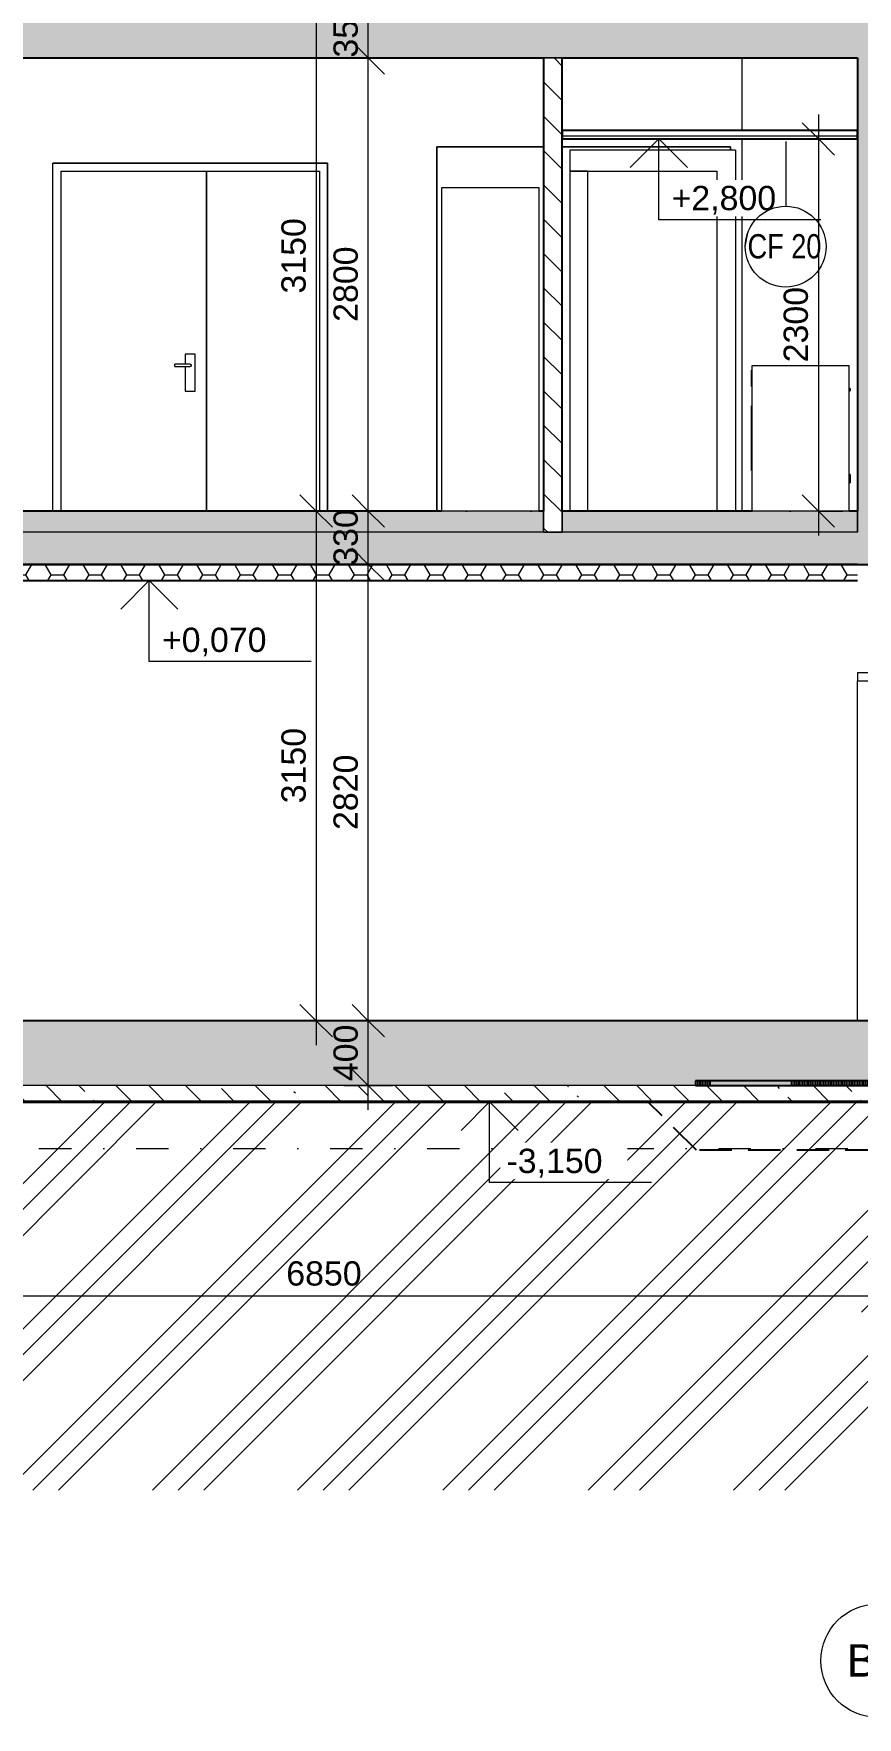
# Model space of a CAD drawing. Header units: millimetres. Extents: x -10201 to 171407, y -8645 to 72638.
# Drawn here: x 41944 to 47037, y -6954 to 3450 of the extents above; entities that cross this region are included whole.
import ezdxf

# ---------------------------------------------------------------- set-up
doc = ezdxf.new("R2010")
doc.units = ezdxf.units.MM
for name, pattern in [('HA_Dash_3mm-S1mm', [300, 200, -100]), ('HA_DashDot_6mm-S2mm', [600, 200, -200, 0, -200]), ('HA_Dot-S4mm', [400, 0, -400])]:
    doc.linetypes.add(name, pattern=pattern)
for name, color, linetype, lineweight in [('A-____-____-DIMS', 9, 'Continuous', 5), ('A-____-____-DIMS-100', 9, 'Continuous', 5), ('A-CLNG-____-IDEN', 9, 'Continuous', 9), ('A-CLNG-____-MCUT', 9, 'Continuous', 25), ('A-CLNG-____-PATT', 9, 'Continuous', 25), ('A-DETL-____-CNTR', 9, 'HA_DashDot_6mm-S2mm', 9), ('A-DETL-____-HDLN', 9, 'HA_Dash_3mm-S1mm', 25), ('A-DETL-____-WIDE', 9, 'Continuous', 40), ('A-DETL-GENF-OTLN', 9, 'Continuous', 9), ('A-DOOR-____-MCUT', 9, 'Continuous', 9), ('A-DOOR-____-OTLN', 9, 'Continuous', 9), ('A-DOOR-FRAM-MCUT', 9, 'Continuous', 9), ('A-DOOR-FRAM-OTLN', 9, 'Continuous', 9), ('A-FLOR-____-MCUT', 9, 'Continuous', 25), ('A-FLOR-____-PATT', 9, 'Continuous', 25), ('A-FLOR-LEVL-OTLN', 9, 'Continuous', 9), ('A-WALL-____-MCUT', 9, 'Continuous', 25), ('A-WALL-____-PATT', 9, 'Continuous', 25), ('E-ELEC-FIXT-OTLN', 9, 'Continuous', 9), ('G-____-____-DIMS', 9, 'Continuous', 5), ('I-FURN-____-OTLN', 9, 'Continuous', 9), ('I-WALL-____-MCUT', 9, 'Continuous', 25), ('I-WALL-____-OTLN', 9, 'Continuous', 9), ('S-GRID-____-IDEN', 9, 'Continuous', 9)]:
    doc.layers.add(name, color=color, linetype=linetype, lineweight=lineweight)
doc.styles.add('Arial', font='arial.ttf', dxfattribs={"height": 200})
doc.styles.add('Arial_1', font='arial.ttf', dxfattribs={"height": 150})
doc.styles.add('Arial_3', font='arial.ttf', dxfattribs={"width": 0.8, "height": 150})
doc.dimstyles.new('Inner_Dimensions', dxfattribs={"dimscale": 304.8, "dimtxt": 153.03891, "dimasz": 0.656168, "dimexe": 0.492126, "dimexo": 0.0625, "dimgap": 0.065617, "dimtad": 1, "dimdec": 0, "dimzin": 0, "dimdsep": 46, "dimtxsty": 'Arial_1', "dimblk1": 'OBLIQUE', "dimblk2": 'OBLIQUE', "dimsah": 1, "dimcen": 0.09, "dimdle": 0.492126, "dimazin": 0, "dimtfac": 1, "dimtdec": 4, "dimtix": 1, "dimtmove": 0, "dimatfit": 3, "dimfxl": 0.492126, "dimfxlon": 1, "dimtvp": 1, "dimtolj": 1, "dimtzin": 0, "dimlwd": 9, "dimlwe": 9, "dimarcsym": 2})

# ---------------------------------------------------------------- blocks, each defined once
blk = doc.blocks.new('R_bathroom_washing_machine - 600x600x900-1448762-ŘEZ 2-2 OBJEKT B')
at = {"layer": 'E-ELEC-FIXT-OTLN', "color": 250}
for p, q in [((50023, 1270), (50023, 1370)), ((50023, 1370), (50028, 1370)), ((50028, 1400), (50628, 1400)), ((50028, 500), (50028, 1400)), ((50628, 500), (50628, 1400)), ((50028, 1270), (50023, 1270)), ((50633, 1258), (50628, 1258)), ((50633, 1258), (50633, 1243)), ((50633, 1256), (50633, 1258)), ((50028, 1150), (50023, 1150)), ((50023, 750), (50023, 1150)), ((50628, 1243), (50633, 1243)), ((50633, 1243), (50633, 1244)), ((50023, 750), (50028, 750)), ((50633, 725), (50628, 725)), ((50628, 675), (50633, 675)), ((50633, 725), (50633, 675)), ((50633, 724), (50633, 725)), ((50633, 675), (50633, 676)), ((50628, 500), (50028, 500))]:
    blk.add_line(p, q, dxfattribs=at)
blk = doc.blocks.new('HA_DR_Double_Swing_Solid - In_BJ_1600x2100_900-1670809-ŘEZ 2-2 OBJEKT B')
at = {"layer": 'A-DOOR-____-OTLN', "color": 250}
for p, q in [((46653, 500), (46653, 2600)), ((46653, 2600), (46653, 500)), ((46583, 1470), (46523, 1470)), ((46523, 1470), (46523, 1407)), ((46583, 1240), (46583, 1470)), ((46553, 1408), (46458, 1408)), ((46458, 1400), (46458, 1408)), ((46458, 1393), (46458, 1400)), ((46458, 1393), (46553, 1393)), ((46523, 1393), (46523, 1240)), ((46523, 1240), (46583, 1240))]:
    blk.add_line(p, q, dxfattribs=at)
for points, knots in [([(46553, 1408), (46553, 1408), (46553, 1407), (46554, 1407), (46554, 1407), (46555, 1407), (46555, 1407), (46556, 1407), (46556, 1407), (46556, 1406), (46557, 1406), (46557, 1406), (46558, 1405), (46558, 1405), (46559, 1404), (46559, 1404), (46560, 1403), (46560, 1402), (46560, 1401), (46560, 1400)], [0.5, 0.5, 0.5, 0.5, 0.5208333, 0.5416667, 0.5625, 0.5833333, 0.6041667, 0.625, 0.6458333, 0.6666667, 0.6875, 0.7083333, 0.75, 0.7708333, 0.7916667, 0.8333333, 0.875, 0.9166667, 1, 1, 1, 1]), ([(46560, 1400), (46560, 1399), (46560, 1398), (46560, 1397), (46559, 1396), (46559, 1396), (46558, 1395), (46558, 1395), (46557, 1394), (46557, 1394), (46556, 1393), (46556, 1393), (46555, 1393), (46555, 1393), (46554, 1393), (46554, 1393), (46553, 1393), (46553, 1393), (46553, 1393)], [0, 0, 0, 0, 0.0833333, 0.125, 0.1666667, 0.2083333, 0.2291667, 0.25, 0.2916667, 0.3333333, 0.3541667, 0.375, 0.3958333, 0.4166667, 0.4375, 0.4583333, 0.4791667, 0.5, 0.5, 0.5, 0.5])]:
    blk.add_open_spline(points, degree=3, knots=knots, dxfattribs=at)
at = {"layer": 'A-DOOR-FRAM-OTLN', "color": 250}
for p, q in [((45703, 500), (45703, 2650)), ((47403, 2650), (45703, 2650)), ((47403, 500), (47403, 2650)), ((45753, 2600), (45753, 500)), ((45753, 2600), (47353, 2600)), ((47353, 2600), (47353, 500))]:
    blk.add_line(p, q, dxfattribs=at)
blk = doc.blocks.new('NAB_Šatní_skříň_ADNS - 600x2000xšířka-1538360-ŘEZ 2-2 OBJEKT B')
at = {"layer": 'I-FURN-____-OTLN', "color": 250}
for p, q in [((48108, 2500), (48708, 2500)), ((48108, 500), (48108, 2500)), ((48708, 2500), (48708, 500)), ((48708, 500), (48108, 500))]:
    blk.add_line(p, q, dxfattribs=at)
blk = doc.blocks.new('HA_DR_Single_SlidingToPocket_Solid - In_BJ_800x2100-2105138-ŘEZ 2-2 OBJEKT B')
at = {"layer": 'A-DOOR-FRAM-OTLN', "color": 250}
for p, q in [((48900, 2730), (48900, 2600)), ((49925, 2730), (48900, 2730)), ((49925, 2730), (49925, 500)), ((48900, 2600), (49812, 2600)), ((48900, 2600), (48900, 500)), ((49012, 2600), (48900, 2600)), ((49012, 500), (49012, 2600)), ((49812, 500), (49812, 2600))]:
    blk.add_line(p, q, dxfattribs=at)
blk = doc.blocks.new('185-01_OBJEKT B_Central_rvt-2-ŘEZ 2-2 OBJEKT B')
at = {"layer": 'A-FLOR-____-PATT', "lineweight": 9}
for points in [[(55503, 3300), (55863, 3300), (55863, 3520), (43693, 3520), (43693, 3300), (55039, 3300)], [(50116, 170), (55863, 170), (55863, 370), (43693, 370), (43693, 170), (49569, 170)]]:
    blk.add_hatch(color=254, dxfattribs=at).paths.add_polyline_path(points)
at = {"layer": 'A-FLOR-____-PATT', "lineweight": 5}
h = blk.add_hatch(color=7, dxfattribs=at)
h.paths.add_polyline_path([(50116, 370), (50678, 370), (50678, 500), (48853, 500), (48853, 370), (49569, 370)])
h.paths.add_polyline_path([(44099, 370), (48738, 370), (48738, 500), (43758, 500), (43758, 370)])
h.paths.add_polyline_path([(55823, 370), (55823, 500), (50928, 500), (50928, 370), (55039, 370)])
at = {"layer": 'A-WALL-____-PATT', "lineweight": 5}
h = blk.add_hatch(dxfattribs=at)
h.set_pattern_fill('FP_22', color=10, style=0, pattern_type=2)
h.set_pattern_definition([(135, (48505.64, 1865.4), (-106.066, -106.066), [])])
h.paths.add_polyline_path([(48738, 370), (48853, 370), (48853, 3300), (48738, 3300), (48738, 500)])
at = {"layer": 'A-WALL-____-PATT', "lineweight": 9}
blk.add_hatch(color=254, dxfattribs=at).paths.add_polyline_path([(50678, 370), (50928, 370), (50928, 3300), (50678, 3300), (50678, 500)])
at = {"layer": 'A-CLNG-____-MCUT', "color": 50}
for p, q in [((50678, 2852), (48853, 2852)), ((48853, 2852), (48853, 2800)), ((50678, 2800), (50678, 2852)), ((48853, 2800), (50678, 2800))]:
    blk.add_line(p, q, dxfattribs=at)
at = {"layer": 'A-CLNG-____-MCUT', "color": 250, "lineweight": 9}
blk.add_line((50678, 2816), (48853, 2816), dxfattribs=at)
at = {"layer": 'A-FLOR-____-MCUT', "color": 50}
for p, q in [((44053, 3300), (48738, 3300)), ((48853, 3300), (50678, 3300)), ((48108, 500), (43758, 500)), ((48738, 500), (48708, 500)), ((50028, 500), (48853, 500)), ((50678, 500), (50628, 500)), ((44493, 170), (55863, 170))]:
    blk.add_line(p, q, dxfattribs=at)
at = {"layer": 'A-FLOR-____-MCUT', "color": 250, "lineweight": 9}
for p, q in [((48738, 3300), (48853, 3300)), ((48738, 370), (48738, 500)), ((48853, 500), (48853, 370)), ((50678, 370), (50678, 500)), ((48738, 370), (43758, 370)), ((48853, 370), (48738, 370)), ((50678, 370), (48853, 370))]:
    blk.add_line(p, q, dxfattribs=at)
at = {"layer": 'A-WALL-____-MCUT', "color": 250, "lineweight": 9}
for p, q in [((48853, 3300), (48738, 3300)), ((48738, 500), (48738, 370)), ((48853, 370), (48853, 500)), ((50678, 500), (50678, 370)), ((48738, 370), (48853, 370))]:
    blk.add_line(p, q, dxfattribs=at)
at = {"layer": 'I-WALL-____-MCUT', "color": 50}
for p, q in [((48738, 3300), (48738, 500)), ((48853, 500), (48853, 3300)), ((50678, 3300), (50678, 500))]:
    blk.add_line(p, q, dxfattribs=at)
at = {"layer": 'I-WALL-____-OTLN', "color": 250}
for p, q in [((49963, 3300), (49963, 2852)), ((48078, 500), (48078, 2750)), ((48078, 2750), (48738, 2750)), ((48738, 2750), (48078, 2750)), ((48078, 2750), (48078, 500)), ((48853, 2750), (49893, 2750)), ((49893, 2750), (48853, 2750)), ((49893, 2750), (49893, 2730)), ((49893, 2730), (49893, 2750)), ((49963, 2800), (49963, 500)), ((45703, 500), (45703, 2650)), ((45703, 2650), (47403, 2650)), ((47403, 2650), (47403, 500))]:
    blk.add_line(p, q, dxfattribs=at)
at = {"layer": 'A-DOOR-____-OTLN', "color": 250, "lineweight": 9}
for name in ['HA_DR_Single_SlidingToPocket_Solid - In_BJ_800x2100-2105138-ŘEZ 2-2 OBJEKT B', 'HA_DR_Double_Swing_Solid - In_BJ_1600x2100_900-1670809-ŘEZ 2-2 OBJEKT B']:
    blk.add_blockref(name, (0, 0), dxfattribs=at)
at = {"layer": 'E-ELEC-FIXT-OTLN', "color": 250, "lineweight": 9}
blk.add_blockref('R_bathroom_washing_machine - 600x600x900-1448762-ŘEZ 2-2 OBJEKT B', (0, 0), dxfattribs=at)
at = {"layer": 'I-FURN-____-OTLN', "color": 250, "lineweight": 9}
blk.add_blockref('NAB_Šatní_skříň_ADNS - 600x2000xšířka-1538360-ŘEZ 2-2 OBJEKT B', (0, 0), dxfattribs=at)
blk = doc.blocks.new('HA_DR_Single_Swing_Solid - In_900x2100_SKLEP_CIP-2273795-ŘEZ 2-2 OBJEKT B')
at = {"layer": 'A-DOOR-____-MCUT'}
for p, q in [((50928, -550), (50888, -550)), ((50888, -550), (50888, -2650)), ((50928, -2650), (50928, -550)), ((50888, -2650), (50928, -2650))]:
    blk.add_line(p, q, dxfattribs=at)
at = {"layer": 'A-DOOR-FRAM-MCUT'}
for p, q in [((50928, -500), (50678, -500)), ((50678, -500), (50678, -550)), ((50928, -550), (50928, -500)), ((50678, -550), (50928, -550))]:
    blk.add_line(p, q, dxfattribs=at)
at = {"layer": 'A-DOOR-FRAM-OTLN'}
blk.add_line((50678, -2650), (50678, -550), dxfattribs=at)
blk = doc.blocks.new('Grid - Radius 3_5mm-353793-ŘEZ 2-2 OBJEKT B')
at = {"layer": 'S-GRID-____-IDEN'}
blk.add_circle((55603, -6604), 350, dxfattribs=at)
blk = doc.blocks.new('DIMBLOCK78-ŘEZ 2-2 OBJEKT B')
at = {"layer": 'A-____-____-DIMS-100', "lineweight": 9}
for p, q in [((44013, -2650), (43913, -2550)), ((43863, -2650), (44163, -2650)), ((44013, -2650), (43863, -2650)), ((44013, -3200), (44013, -2650)), ((44013, -2650), (44113, -2750)), ((44013, -3050), (43913, -2950)), ((43863, -3050), (44163, -3050)), ((44013, -3050), (43863, -3050)), ((44013, -3050), (44113, -3150))]:
    blk.add_line(p, q, dxfattribs=at)
at = {"layer": 'A-____-____-DIMS-100', "color": 0, "lineweight": 9, "insert": (43798, -3023), "char_height": 150, "width": 415.32, "attachment_point": 1, "rotation": 90, "line_spacing_factor": 0.941778, "style": 'Arial_1'}
blk.add_mtext('400', dxfattribs=at)
blk = doc.blocks.new('_Oblique')
at = {"color": 0, "linetype": 'ByBlock', "lineweight": -2}
blk.add_line((-0.5, -0.5), (0.5, 0.5), dxfattribs=at)
blk = doc.blocks.new('DIMBLOCK79-ŘEZ 2-2 OBJEKT B')
at = {"layer": 'A-____-____-DIMS-100', "lineweight": 9}
for p, q in [((44013, 170), (43913, 270)), ((43863, 170), (44163, 170)), ((44013, 170), (43863, 170)), ((44013, -2650), (44013, 170)), ((44013, 170), (44113, 70)), ((44013, -2650), (43913, -2550)), ((43863, -2650), (44163, -2650)), ((44013, -2650), (43863, -2650)), ((44013, -2650), (44113, -2750))]:
    blk.add_line(p, q, dxfattribs=at)
at = {"layer": 'A-____-____-DIMS-100', "color": 0, "lineweight": 9, "insert": (43798, -1471), "char_height": 150, "width": 553.77, "attachment_point": 1, "rotation": 90, "line_spacing_factor": 0.941778, "style": 'Arial_1'}
blk.add_mtext('2820', dxfattribs=at)
blk = doc.blocks.new('DIMBLOCK80-ŘEZ 2-2 OBJEKT B')
at = {"layer": 'A-____-____-DIMS-100', "lineweight": 9}
for p, q in [((44013, 500), (43913, 600)), ((43863, 500), (44163, 500)), ((44013, 500), (43863, 500)), ((44013, 170), (44013, 500)), ((44013, 500), (44113, 400)), ((44013, 170), (43913, 270)), ((43863, 170), (44163, 170)), ((44013, 170), (43863, 170)), ((44013, 170), (44113, 70))]:
    blk.add_line(p, q, dxfattribs=at)
at = {"layer": 'A-____-____-DIMS-100', "color": 0, "lineweight": 9, "insert": (43798, 162), "char_height": 150, "width": 415.32, "attachment_point": 1, "rotation": 90, "line_spacing_factor": 0.941778, "style": 'Arial_1'}
blk.add_mtext('330', dxfattribs=at)
blk = doc.blocks.new('DIMBLOCK81-ŘEZ 2-2 OBJEKT B')
at = {"layer": 'A-____-____-DIMS-100', "lineweight": 9}
for p, q in [((44013, 3300), (43913, 3400)), ((43863, 3300), (44163, 3300)), ((44013, 3300), (43863, 3300)), ((44013, 500), (44013, 3300)), ((44013, 3300), (44113, 3200)), ((44013, 500), (43913, 600)), ((43863, 500), (44163, 500)), ((44013, 500), (43863, 500)), ((44013, 500), (44113, 400))]:
    blk.add_line(p, q, dxfattribs=at)
at = {"layer": 'A-____-____-DIMS-100', "color": 0, "lineweight": 9, "insert": (43798, 1669), "char_height": 150, "width": 553.77, "attachment_point": 1, "rotation": 90, "line_spacing_factor": 0.941778, "style": 'Arial_1'}
blk.add_mtext('2800', dxfattribs=at)
blk = doc.blocks.new('DIMBLOCK82-ŘEZ 2-2 OBJEKT B')
at = {"layer": 'A-____-____-DIMS-100', "lineweight": 9}
for p, q in [((44013, 3650), (43913, 3750)), ((43863, 3650), (44163, 3650)), ((44013, 3650), (43863, 3650)), ((44013, 3300), (44013, 3650)), ((44013, 3650), (44113, 3550)), ((44013, 3300), (43913, 3400)), ((43863, 3300), (44163, 3300)), ((44013, 3300), (43863, 3300)), ((44013, 3300), (44113, 3200))]:
    blk.add_line(p, q, dxfattribs=at)
at = {"layer": 'A-____-____-DIMS-100', "color": 0, "lineweight": 9, "insert": (43798, 3302), "char_height": 150, "width": 415.32, "attachment_point": 1, "rotation": 90, "line_spacing_factor": 0.941778, "style": 'Arial_1'}
blk.add_mtext('350', dxfattribs=at)
blk = doc.blocks.new('DIMBLOCK86-ŘEZ 2-2 OBJEKT B')
at = {"layer": 'A-____-____-DIMS-100', "lineweight": 9}
for p, q in [((43691, 3650), (43591, 3750)), ((43841, 3650), (43541, 3650)), ((43691, 3650), (43691, 500)), ((43691, 3650), (43791, 3550)), ((43691, 3650), (43841, 3650)), ((43691, 500), (43591, 600)), ((43841, 500), (43541, 500)), ((43691, 500), (43791, 400)), ((43691, 500), (43841, 500))]:
    blk.add_line(p, q, dxfattribs=at)
at = {"layer": 'A-____-____-DIMS-100', "color": 0, "lineweight": 9, "insert": (43476, 1844), "char_height": 150, "width": 553.77, "attachment_point": 1, "rotation": 90, "line_spacing_factor": 0.941778, "style": 'Arial_1'}
blk.add_mtext('3150', dxfattribs=at)
blk = doc.blocks.new('DIMBLOCK87-ŘEZ 2-2 OBJEKT B')
at = {"layer": 'A-____-____-DIMS-100', "lineweight": 9}
for p, q in [((43691, 500), (43591, 600)), ((43841, 500), (43541, 500)), ((43691, 500), (43691, -2800)), ((43691, 500), (43791, 400)), ((43691, 500), (43841, 500)), ((43691, -2650), (43591, -2550)), ((43841, -2650), (43541, -2650)), ((43691, -2650), (43791, -2750)), ((43691, -2650), (43841, -2650))]:
    blk.add_line(p, q, dxfattribs=at)
at = {"layer": 'A-____-____-DIMS-100', "color": 0, "lineweight": 9, "insert": (43476, -1306), "char_height": 150, "width": 553.77, "attachment_point": 1, "rotation": 90, "line_spacing_factor": 0.941778, "style": 'Arial_1'}
blk.add_mtext('3150', dxfattribs=at)
blk = doc.blocks.new('DIMBLOCK95-ŘEZ 2-2 OBJEKT B')
at = {"layer": 'A-____-____-DIMS-100', "lineweight": 9}
for p, q in [((40312, -4200), (40312, -4500)), ((40312, -4350), (40312, -4200)), ((40312, -4350), (40412, -4250)), ((47162, -4200), (47162, -4500)), ((47162, -4350), (47162, -4200)), ((47162, -4350), (47262, -4250)), ((40312, -4350), (40212, -4450)), ((40312, -4350), (47162, -4350)), ((47162, -4350), (47062, -4450))]:
    blk.add_line(p, q, dxfattribs=at)
at = {"layer": 'A-____-____-DIMS-100', "color": 0, "lineweight": 9, "insert": (43506, -4136), "char_height": 150, "width": 553.77, "attachment_point": 1, "line_spacing_factor": 0.941778, "style": 'Arial_1'}
blk.add_mtext('6850', dxfattribs=at)
blk = doc.blocks.new('Spot Elevations - Flipped-794089-ŘEZ 2-2 OBJEKT B')
at = {"layer": 'G-____-____-DIMS', "lineweight": 9}
for p, q in [((53244, 9423), (53421, 9600)), ((53421, 9600), (53598, 9423)), ((53421, 9100), (53421, 9600)), ((54421, 9100), (53421, 9100))]:
    blk.add_line(p, q, dxfattribs=at)
blk = doc.blocks.new('HA_Tag_Ceiling - Group _ Type Mark-1822524-ŘEZ 2-2 OBJEKT B')
at = {"layer": 'A-CLNG-____-IDEN'}
blk.add_line((48825, 8634), (48840, 8719), dxfattribs=at)
blk.add_circle((49075, 8634), 250, dxfattribs=at)
blk = doc.blocks.new('DIMBLOCK111-ŘEZ 2-2 OBJEKT B')
at = {"layer": 'A-____-____-DIMS-100', "lineweight": 9}
for p, q in [((46796, 2950), (46796, 350)), ((46796, 2800), (46696, 2900)), ((46946, 2800), (46646, 2800)), ((46796, 2800), (46896, 2700)), ((46796, 2800), (46946, 2800)), ((46796, 500), (46696, 600)), ((46946, 500), (46646, 500)), ((46796, 500), (46896, 400)), ((46796, 500), (46946, 500))]:
    blk.add_line(p, q, dxfattribs=at)
at = {"layer": 'A-____-____-DIMS-100', "color": 0, "lineweight": 9, "insert": (46581, 1419), "char_height": 150, "width": 553.77, "attachment_point": 1, "rotation": 90, "line_spacing_factor": 0.941778, "style": 'Arial_1'}
blk.add_mtext('2300', dxfattribs=at)

msp = doc.modelspace()

# ---------------------------------------------------------------- hatches: boundary and pattern name
at = {"layer": 'A-CLNG-____-PATT', "lineweight": 5}
h = msp.add_hatch(dxfattribs=at)
h.set_pattern_fill('FP_28', color=256, style=0, pattern_type=2)
h.set_pattern_definition([(0, (44864.62, 1865.4), (117.187, 67.658), [78.125, -156.25]), (120, (44864.62, 1865.4), (-117.1875, 67.6588), [78.125, -156.25]), (60, (44864.62, 1865.4), (-5e-05, 135.3159), [0, -156.25, 78.125, 0])])
h.paths.add_polyline_path([(47021.9, 70), (47036.7, 70), (47036.7, 170), (40851.7, 170), (40851.7, 70), (45927.9, 70)])
h = msp.add_hatch(dxfattribs=at)
h.set_pattern_fill('FP_29', color=256, angle=-270, style=0, pattern_type=2)
h.set_pattern_definition([(270, (49129.2, -3020), (1000, 6e-14), []), (270, (49119.2, -3020), (1000, 6e-14), []), (270, (49109.2, -3020), (1000, 6e-14), []), (270, (49099.2, -3020), (1000, 6e-14), []), (270, (49089.2, -3020), (1000, 6e-14), []), (270, (49079.2, -3020), (1000, 6e-14), []), (270, (49069.2, -3020), (1000, 6e-14), []), (270, (49059.2, -3020), (1000, 6e-14), []), (270, (49049.2, -3020), (1000, 6e-14), []), (270, (49039.2, -3020), (1000, 6e-14), []), (270, (49029.2, -3020), (1000, 6e-14), []), (270, (49019.2, -3020), (1000, 6e-14), []), (270, (49009.2, -3020), (1000, 6e-14), []), (270, (48999.2, -3020), (1000, 6e-14), []), (270, (48989.2, -3020), (1000, 6e-14), []), (270, (48979.2, -3020), (1000, 6e-14), []), (270, (48969.2, -3020), (1000, 6e-14), []), (270, (48959.2, -3020), (1000, 6e-14), []), (270, (48949.2, -3020), (1000, 6e-14), []), (270, (48939.2, -3020), (1000, 6e-14), []), (270, (48929.2, -3020), (1000, 6e-14), []), (270, (48919.2, -3020), (1000, 6e-14), []), (270, (48909.2, -3020), (1000, 6e-14), []), (270, (48899.2, -3020), (1000, 6e-14), []), (270, (48889.2, -3020), (1000, 6e-14), []), (270, (48879.2, -3020), (1000, 6e-14), []), (270, (48869.2, -3020), (1000, 6e-14), []), (270, (48859.2, -3020), (1000, 6e-14), []), (270, (48849.2, -3020), (1000, 6e-14), []), (270, (48839.2, -3020), (1000, 6e-14), []), (270, (48829.2, -3020), (1000, 6e-14), []), (270, (48819.2, -3020), (1000, 6e-14), []), (270, (48809.2, -3020), (1000, 6e-14), []), (270, (48799.2, -3020), (1000, 6e-14), []), (270, (48789.2, -3020), (1000, 6e-14), []), (270, (48779.2, -3020), (1000, 6e-14), []), (270, (48769.2, -3020), (1000, 6e-14), []), (270, (48759.2, -3020), (1000, 6e-14), []), (270, (48749.2, -3020), (1000, 6e-14), []), (270, (48739.2, -3020), (1000, 6e-14), []), (270, (48729.2, -3020), (1000, 6e-14), []), (270, (48719.2, -3020), (1000, 6e-14), []), (270, (48709.2, -3020), (1000, 6e-14), []), (270, (48699.2, -3020), (1000, 6e-14), []), (270, (48689.2, -3020), (1000, 6e-14), []), (270, (48679.2, -3020), (1000, 6e-14), []), (270, (48669.2, -3020), (1000, 6e-14), []), (270, (48659.2, -3020), (1000, 6e-14), []), (270, (48649.2, -3020), (1000, 6e-14), []), (270, (48639.2, -3020), (1000, 6e-14), []), (270, (48629.2, -3020), (1000, 6e-14), [])])
h.paths.add_polyline_path([(52221.7, -3050), (52221.7, -3020), (46036.7, -3020), (46036.7, -3050), (50303.6, -3050)])
at = {"layer": 'A-DETL-GENF-OTLN', "lineweight": 5}
h = msp.add_hatch(dxfattribs=at)
h.set_pattern_fill('FP_31', color=10, style=0, pattern_type=2)
h.set_pattern_definition([(45, (44864.6, 1865.4), (-449.013, 449.013), []), (45, (45023.4, 1865.4), (0, 898.026), []), (45, (44705.9, 1865.4), (0, 898.026), [])])
h.paths.add_polyline_path([(37176.6, -5550.3), (54679.3, -5550.3), (54679.3, -1732.5), (53261.7, -3150), (37176.6, -3150), (37176.6, -5265.9)])
at = {"layer": 'A-FLOR-____-PATT', "lineweight": 9}
msp.add_hatch(color=256, dxfattribs=at).paths.add_polyline_path([(52221.7, -3050), (52221.7, -2650), (37176.6, -2650), (37176.6, -3050), (50303.6, -3050)])
at = {"layer": 'A-FLOR-____-PATT', "lineweight": 5}
h = msp.add_hatch(dxfattribs=at)
h.set_pattern_fill('FP_27', color=256, style=0, pattern_type=2)
h.set_pattern_definition([(315, (44864.62, 1865.4), (215.526, 215.526), []), (315, (44864.62, 2068.6), (215.526, 215.526), [127, -76.2, 12.7, -76.2, -127]), (315, (44864.62, 2068.6), (215.526, 215.526), [-292.1, 127, 0])])
h.paths.add_polyline_path([(49585.4, -3150), (52221.7, -3150), (52221.7, -3050), (37176.6, -3050), (37176.6, -3150), (45927.9, -3150)])

# ---------------------------------------------------------------- linework, layer by layer
at = {"layer": 'A-CLNG-____-MCUT'}
for p, q in [((47036.7, 170), (40851.7, 170)), ((40851.7, 70), (47036.7, 70)), ((52221.7, -3020), (46036.7, -3020)), ((46036.7, -3020), (46036.7, -3050)), ((46036.7, -3050), (52221.7, -3050))]:
    msp.add_line(p, q, dxfattribs=at)
at = {"layer": 'A-DETL-____-CNTR'}
msp.add_line((37176.6, -3440), (54622.1, -3440), dxfattribs=at)
at = {"layer": 'A-DETL-____-HDLN'}
for p, q in [((46041.7, -3450), (45741.7, -3150)), ((47161.7, -3450), (46041.7, -3450))]:
    msp.add_line(p, q, dxfattribs=at)
at = {"layer": 'A-DETL-____-WIDE'}
msp.add_line((49585.4, -3150), (37176.6, -3150), dxfattribs=at)
at = {"layer": 'A-FLOR-____-MCUT'}
msp.add_line((51861.7, -2650), (39976.7, -2650), dxfattribs=at)
at = {"layer": 'A-FLOR-____-MCUT', "lineweight": 9}
msp.add_line((46036.7, -3050), (37176.6, -3050), dxfattribs=at)
at = {"layer": 'A-FLOR-LEVL-OTLN', "linetype": 'HA_Dot-S4mm', "lineweight": 5}
for p, q in [((34618.5, 500), (57194, 500)), ((34618.5, -2650), (57194, -2650))]:
    msp.add_line(p, q, dxfattribs=at)

# ---------------------------------------------------------------- block references
at = {"lineweight": 5}
msp.add_blockref('185-01_OBJEKT B_Central_rvt-2-ŘEZ 2-2 OBJEKT B', (-3641, 0), dxfattribs=at)
at = {"layer": 'A-DOOR-____-OTLN'}
msp.add_blockref('HA_DR_Single_Swing_Solid - In_900x2100_SKLEP_CIP-2273795-ŘEZ 2-2 OBJEKT B', (-3641, 0), dxfattribs=at)
at = {"layer": 'G-____-____-DIMS', "lineweight": 9}
for p in [(-7611, -6800), (-10761.6, -9530), (-8657.5, -12750)]:
    msp.add_blockref('Spot Elevations - Flipped-794089-ŘEZ 2-2 OBJEKT B', p, dxfattribs=at)
at = {"layer": 'S-GRID-____-IDEN'}
msp.add_blockref('Grid - Radius 3_5mm-353793-ŘEZ 2-2 OBJEKT B', (-8441, 0), dxfattribs=at)

# ---------------------------------------------------------------- texts
at = {"layer": 'A-CLNG-____-IDEN', "lineweight": 5, "insert": (46358.1, 2211.2), "char_height": 150, "width": 564.388, "attachment_point": 1, "style": 'Arial_3'}
msp.add_mtext('CF 20', dxfattribs=at)
at = {"layer": 'S-GRID-____-IDEN', "lineweight": 5, "insert": (46970.5, -6502.6), "char_height": 200, "width": 464.979, "attachment_point": 1, "style": 'Arial'}
msp.add_mtext('BB', dxfattribs=at)

# ---------------------------------------------------------------- dimensions: what is measured, and where the dimension line sits
at = {"layer": 'A-____-____-DIMS', "lineweight": 9}
for base, p1, p2, override, picture, middle in [((43690.6, 500), (43840.6, 3650), (43840.6, 500), {"dimpost": '<>', "dimfxl": 3150}, 'DIMBLOCK86-ŘEZ 2-2 OBJEKT B', (43594, 2075)), ((44013.2, 3650), (43863.2, 3300), (43863.2, 3650), {"dimpost": '<>', "dimfxl": 350}, 'DIMBLOCK82-ŘEZ 2-2 OBJEKT B', (43916.5, 3475)), ((44013.2, 3300), (43863.2, 500), (43863.2, 3300), {"dimpost": '<>', "dimfxl": 2800}, 'DIMBLOCK81-ŘEZ 2-2 OBJEKT B', (43916.6, 1900)), ((43690.6, -2650), (43840.6, 500), (43840.6, -2650), {"dimpost": '<>', "dimfxl": 3150}, 'DIMBLOCK87-ŘEZ 2-2 OBJEKT B', (43594, -1075)), ((44013.2, 500), (43863.2, 170), (43863.2, 500), {"dimpost": '<>', "dimfxl": 330}, 'DIMBLOCK80-ŘEZ 2-2 OBJEKT B', (43916.5, 335)), ((44013.2, 170), (43863.2, -2650), (43863.2, 170), {"dimpost": '<>', "dimfxl": 2820}, 'DIMBLOCK79-ŘEZ 2-2 OBJEKT B', (43916.6, -1240)), ((44013.2, -2650), (43863.2, -3050), (43863.2, -2650), {"dimpost": '<>', "dimfxl": 400}, 'DIMBLOCK78-ŘEZ 2-2 OBJEKT B', (43916.6, -2850))]:
    dim = msp.add_linear_dim(base=base, p1=p1, p2=p2, angle=90, dimstyle='Inner_Dimensions', override=override, dxfattribs=at)
    dim.commit()
    dim.dimension.update_dxf_attribs({"geometry": picture, "text_midpoint": middle})
dim = msp.add_linear_dim(base=(47161.7, -4350.3), p1=(40311.7, -4200.3), p2=(47161.7, -4200.3), dimstyle='Inner_Dimensions', override={"dimpost": '<>', "dimfxl": 6850}, dxfattribs=at)
dim.commit()
dim.dimension.update_dxf_attribs({"geometry": 'DIMBLOCK95-ŘEZ 2-2 OBJEKT B', "text_midpoint": (43736.7, -4253.7)})

# ---------------------------------------------------------------- next in the draw order: texts
at = {"layer": 'G-____-____-DIMS', "lineweight": 9, "char_height": 150, "attachment_point": 1, "line_spacing_factor": 0.941778, "style": 'Arial_1', "bg_fill": 3, "box_fill_scale": 1.25, "bg_fill_color": 256, "bg_fill_true_color": 13158600, "bg_fill_transparency": 0}
for s, insert, width in [('+2,800', (45888, 2509.3), 773.133), ('+0,070', (42737.4, -220.7), 773.133), ('-3,150', (44867.4, -3440.7), 710.695)]:
    msp.add_mtext(s, dxfattribs=dict(at, insert=insert, width=width))

# ---------------------------------------------------------------- next in the draw order: linework, layer by layer
at = {"layer": 'A-CLNG-____-IDEN'}
msp.add_line((46594.2, 2783.2), (46594.2, 2383.9), dxfattribs=at)

# ---------------------------------------------------------------- next in the draw order: block references
msp.add_blockref('HA_Tag_Ceiling - Group _ Type Mark-1822524-ŘEZ 2-2 OBJEKT B', (-2481.2, -6500), dxfattribs=at)

# ---------------------------------------------------------------- next in the draw order: dimensions: what is measured, and where the dimension line sits
at = {"layer": 'A-____-____-DIMS', "lineweight": 9}
dim = msp.add_linear_dim(base=(46795.9, 500), p1=(46945.9, 2800), p2=(46945.9, 500), angle=90, dimstyle='Inner_Dimensions', override={"dimpost": '<>', "dimfxl": 2300}, dxfattribs=at)
dim.commit()
dim.dimension.update_dxf_attribs({"geometry": 'DIMBLOCK111-ŘEZ 2-2 OBJEKT B', "text_midpoint": (46699.2, 1650)})

doc.saveas('drawing.dxf')
